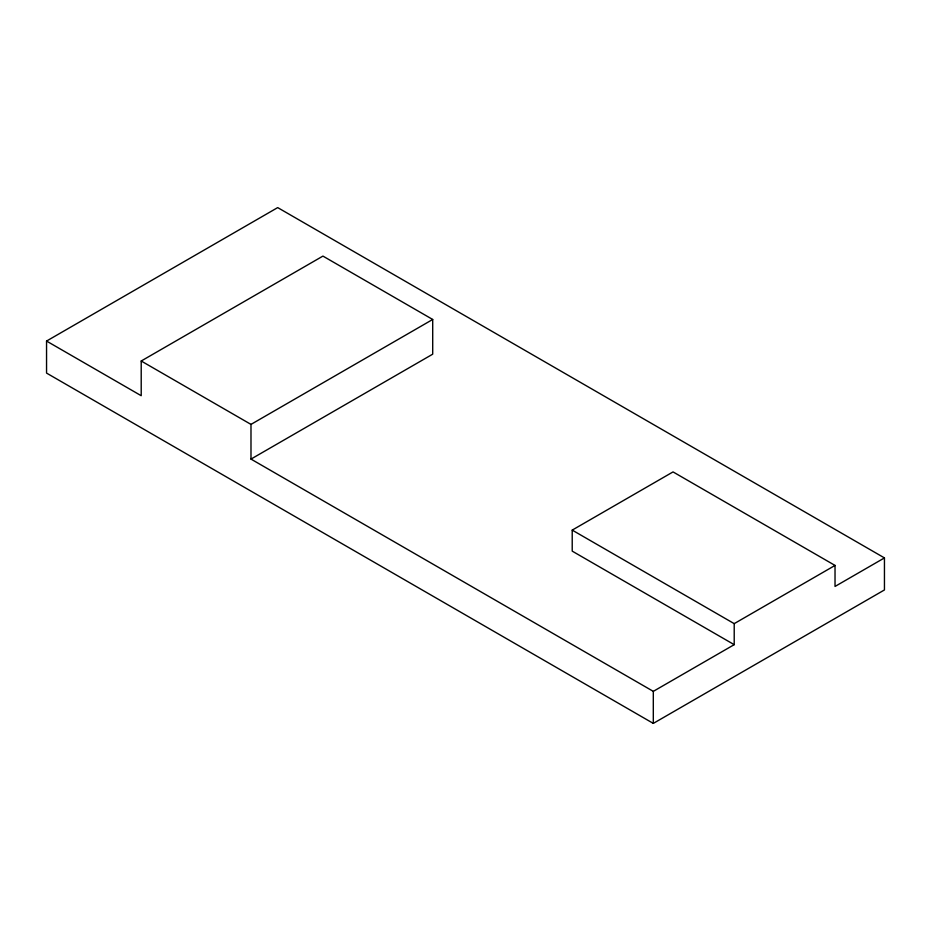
<?xml version="1.0" encoding="UTF-8"?>
<svg xmlns="http://www.w3.org/2000/svg" width="931" height="931" viewBox="0 0 931 931"><rect width="100%" height="100%" fill="white"/><g stroke="black" fill="none" stroke-linecap="round" stroke-linejoin="round"><path stroke-width="1.4" d="M46.55 341.06L277.694 207.601L884.45 557.913L884.45 589.94L653.306 723.399L46.55 373.087L46.55 341.06L141.209 395.71L141.209 361.007L322.929 256.095L432.706 319.473L432.706 354.176L250.986 459.088L250.986 424.396L432.706 319.473M572.216 530.111L734.21 623.642L734.21 644.659L572.216 551.129L572.216 530.111L673.043 471.912L835.026 565.431L835.026 586.449L884.45 557.913M734.21 623.642L835.026 565.431M250.986 459.088L653.306 691.361L734.21 644.659M141.209 361.007L250.986 424.396M653.306 691.361L653.306 723.399"/></g></svg>
